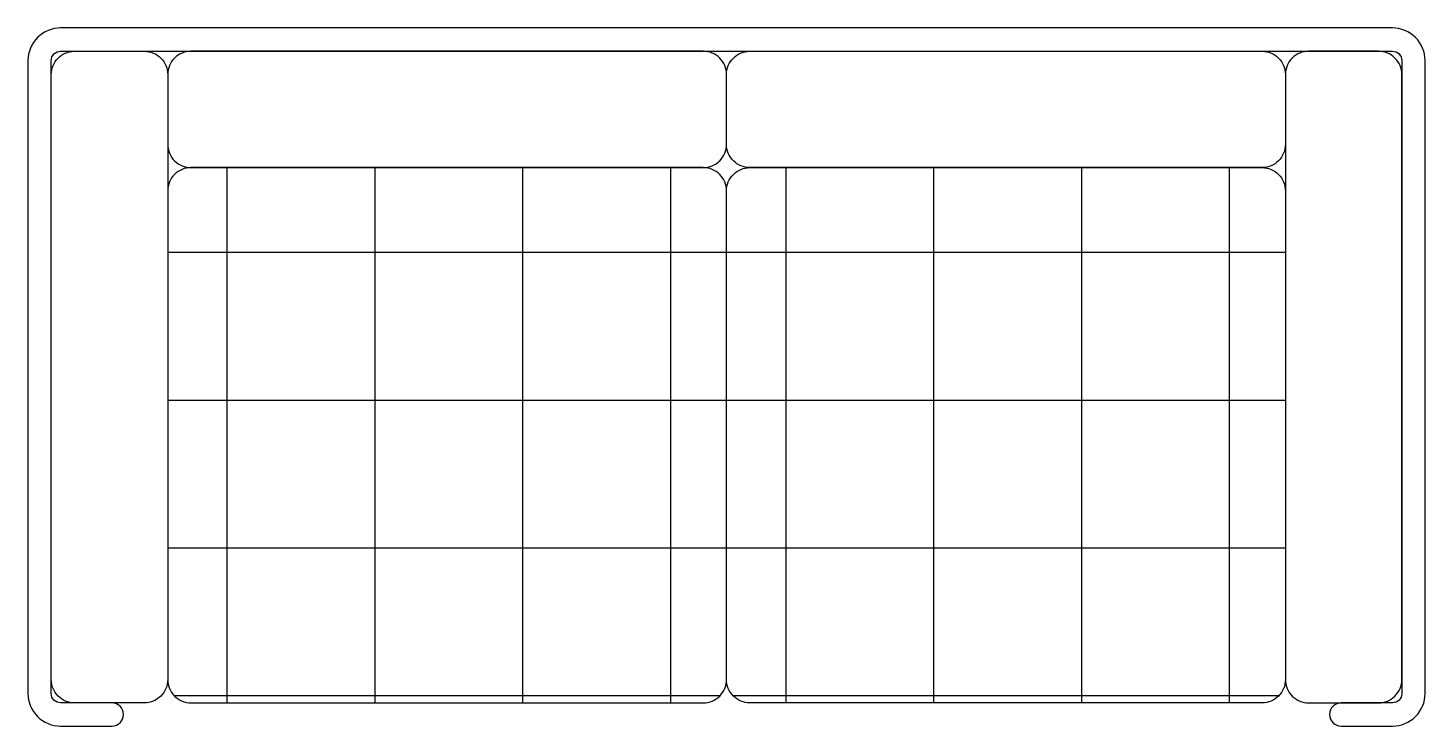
# Model space of a CAD drawing. Header units: millimetres. Extents: x -831.95 to -830.45, y 2730.43 to 2731.18.
import ezdxf

# ---------------------------------------------------------------- set-up
doc = ezdxf.new("R2010")
doc.units = ezdxf.units.MM
doc.header["$LTSCALE"] = 10
doc.layers.add('Móveis_sofás', color=2, linetype='Continuous')

msp = doc.modelspace()

# ---------------------------------------------------------------- hatches: boundary and pattern name
at = {"layer": 'Móveis_sofás'}
h = msp.add_hatch(dxfattribs=at)
h.set_pattern_fill('ANSI37', color=1, scale=0.05, angle=45, style=0)
h.set_pattern_definition([(90, (3.91934, 0.75301), (-0.15875, 3e-17), []), (180, (3.91934, 0.75301), (-3e-17, -0.15875), [])])
h.paths.add_polyline_path([(-831.2044, 2731.0016, 0.414214), (-831.2294, 2731.0266), (-831.7794, 2731.0266, 0.414214), (-831.8044, 2731.0016), (-831.8044, 2730.4766, 0.414214), (-831.7794, 2730.4516), (-831.2294, 2730.4516, 0.414214), (-831.2044, 2730.4766)])
h = msp.add_hatch(dxfattribs=at)
h.set_pattern_fill('ANSI37', color=1, scale=0.05, angle=45, style=0)
h.set_pattern_definition([(90, (4.51934, 0.75301), (-0.15875, 3e-17), []), (180, (4.51934, 0.75301), (-3e-17, -0.15875), [])])
h.paths.add_polyline_path([(-830.6044, 2731.0016, 0.414214), (-830.6294, 2731.0266), (-831.1794, 2731.0266, 0.414214), (-831.2044, 2731.0016), (-831.2044, 2730.4766, 0.414214), (-831.1794, 2730.4516), (-830.6294, 2730.4516, 0.414214), (-830.6044, 2730.4766)])

# ---------------------------------------------------------------- linework, layer by layer
at = {"layer": 'Móveis_sofás', "color": 1}
msp.add_lwpolyline([(-830.4544, 2730.4616), (-830.4544, 2731.1416, 0.414214), (-830.4894, 2731.1766), (-831.9194, 2731.1766, 0.414214), (-831.9544, 2731.1416), (-831.9544, 2730.4616, 0.414214), (-831.9194, 2730.4266), (-831.8644, 2730.4266, 1), (-831.8644, 2730.4516), (-831.9194, 2730.4516, -0.414214), (-831.9294, 2730.4616), (-831.9294, 2731.1416, -0.414214), (-831.9194, 2731.1516), (-830.4894, 2731.1516, -0.414214), (-830.4794, 2731.1416), (-830.4794, 2730.4616, -0.414214), (-830.4894, 2730.4516), (-830.5444, 2730.4516, 1), (-830.5444, 2730.4266), (-830.4894, 2730.4266, 0.414214)], format="xyb", close=True, dxfattribs=at)
at = {"layer": 'Móveis_sofás'}
for points in [[(-831.9294, 2731.1266, -0.414214), (-831.9044, 2731.1516), (-831.8294, 2731.1516, -0.414214), (-831.8044, 2731.1266), (-831.8044, 2730.4766, -0.414214), (-831.8294, 2730.4516), (-831.9044, 2730.4516, -0.414214), (-831.9294, 2730.4766)], [(-831.2294, 2731.0266, 0.414214), (-831.2044, 2731.0516), (-831.2044, 2731.1266, 0.414214), (-831.2294, 2731.1516), (-831.7794, 2731.1516, 0.414214), (-831.8044, 2731.1266), (-831.8044, 2731.0516, 0.414214), (-831.7794, 2731.0266)], [(-831.1794, 2731.0266, -0.414214), (-831.2044, 2731.0516), (-831.2044, 2731.1266, -0.414214), (-831.1794, 2731.1516), (-830.6294, 2731.1516, -0.414214), (-830.6044, 2731.1266), (-830.6044, 2731.0516, -0.414214), (-830.6294, 2731.0266)], [(-830.4794, 2731.1266, 0.414214), (-830.5044, 2731.1516), (-830.5794, 2731.1516, 0.414214), (-830.6044, 2731.1266), (-830.6044, 2730.4766, 0.414214), (-830.5794, 2730.4516), (-830.5044, 2730.4516, 0.414214), (-830.4794, 2730.4766)], [(-831.2294, 2730.4516, 0.414214), (-831.2044, 2730.4766), (-831.2044, 2731.0016, 0.414214), (-831.2294, 2731.0266), (-831.7794, 2731.0266, 0.414214), (-831.8044, 2731.0016), (-831.8044, 2730.4766, 0.414214), (-831.7794, 2730.4516)], [(-831.1794, 2730.4516, -0.414214), (-831.2044, 2730.4766), (-831.2044, 2731.0016, -0.414214), (-831.1794, 2731.0266), (-830.6294, 2731.0266, -0.414214), (-830.6044, 2731.0016), (-830.6044, 2730.4766, -0.414214), (-830.6294, 2730.4516)]]:
    msp.add_lwpolyline(points, format="xyb", close=True, dxfattribs=at)

doc.saveas('drawing.dxf')
